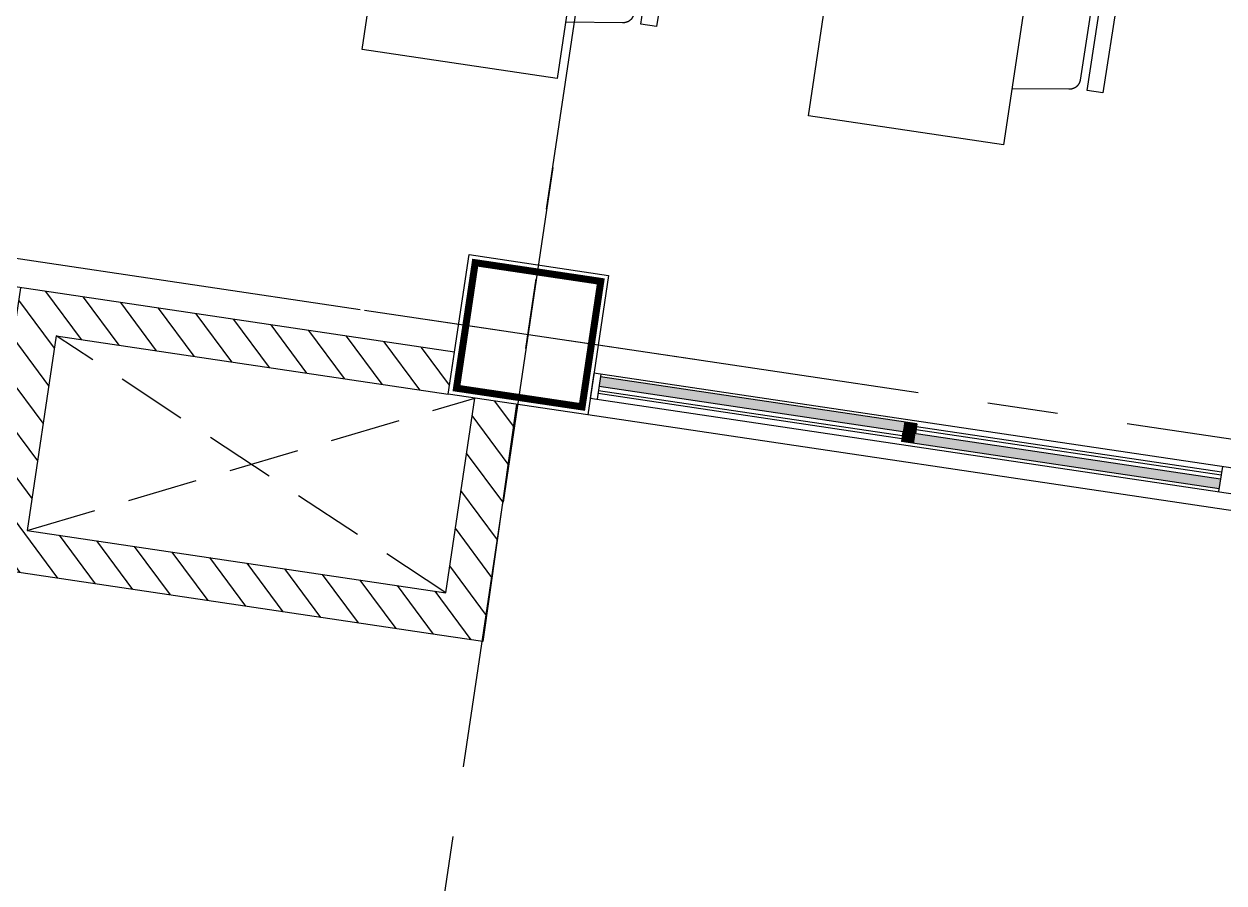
# Model space of a CAD drawing. Header units: millimetres. Extents: x 338 to 506, y 179 to 335.
# Drawn here: x 437.162 to 441.417, y 261.734 to 264.781 of the extents above; entities that cross this region are included whole.
import ezdxf

# ---------------------------------------------------------------- set-up
doc = ezdxf.new("R2010")
doc.units = ezdxf.units.MM
for name, pattern in [('CENTER', [2, 1.25, -0.25, 0.25, -0.25]), ('DASHED2', [0.375, 0.25, -0.125]), ('HIDDEN', [0.375, 0.25, -0.125])]:
    doc.linetypes.add(name, pattern=pattern)
for name, color, linetype in [('COLUMNAS', 252, 'Continuous'), ('CUBIERTA', 254, 'Continuous'), ('EJES-COLUMNAS', 3, 'CENTER'), ('EJES_DE_COLUMNA', 255, 'DASHED2'), ('MUROS', 32, 'Continuous'), ('PROYECCION', 160, 'HIDDEN'), ('REJAS', 151, 'Continuous'), ('VENTANAS', 144, 'Continuous')]:
    doc.layers.add(name, color=color, linetype=linetype)

# ---------------------------------------------------------------- blocks, each defined once
blk = doc.blocks.new('*U121')
at = {"layer": 'REJAS', "color": 18, "linetype": 'Continuous', "extrusion": (0, 0, -1)}
for points in [[(-2929.0277, 1939.3903), (-2929.0627, 1938.3016), (-2929.0277, 1938.3016)], [(-2929.0277, 1939.3903), (-2929.0627, 1939.3903), (-2929.0627, 1938.3016)], [(-2928.9927, 1938.3016), (-2929.0277, 1938.2561), (-2928.9927, 1938.2561)], [(-2928.9927, 1938.3016), (-2929.0277, 1938.3016), (-2929.0277, 1938.2561)], [(-2929.0277, 1938.3016), (-2929.0627, 1938.2561), (-2929.0277, 1938.2561)], [(-2929.0277, 1938.3016), (-2929.0627, 1938.3016), (-2929.0627, 1938.2561)], [(-2928.9927, 1938.2561), (-2929.0277, 1937.1628), (-2928.9927, 1937.1628)], [(-2928.9927, 1938.2561), (-2929.0277, 1938.2561), (-2929.0277, 1937.1628)]]:
    blk.add_solid(points, dxfattribs=at)
blk = doc.blocks.new('*X135')
at = {"color": 0}
for p, q in [((2928.0727, 1941.1884), (2928.3546, 1941.4703)), ((2928.0727, 1941.3231), (2928.2199, 1941.4703)), ((2928.0727, 1941.4578), (2928.0852, 1941.4703)), ((2928.3394, 1941.3203), (2928.4894, 1941.4703)), ((2928.4741, 1941.3203), (2928.6241, 1941.4703)), ((2928.6088, 1941.3203), (2928.7588, 1941.4703)), ((2928.7435, 1941.3203), (2928.8935, 1941.4703)), ((2928.9227, 1941.3649), (2929.0282, 1941.4703)), ((2928.8782, 1941.3203), (2928.9227, 1941.3649)), ((2928.9227, 1941.2302), (2929.0727, 1941.3802)), ((2928.9227, 1941.0955), (2929.0727, 1941.2455)), ((2928.0727, 1941.0537), (2928.2242, 1941.2052)), ((2928.9227, 1940.9608), (2929.0727, 1941.1108)), ((2928.0727, 1940.919), (2928.2242, 1941.0705)), ((2928.9227, 1940.8261), (2929.0727, 1940.9761)), ((2928.0727, 1940.7843), (2928.2242, 1940.9358)), ((2928.9227, 1940.6913), (2929.0727, 1940.8413)), ((2928.0727, 1940.6496), (2928.2242, 1940.8011)), ((2928.9227, 1940.5566), (2929.0727, 1940.7066)), ((2928.0727, 1940.5149), (2928.2242, 1940.6664)), ((2928.9227, 1940.4219), (2929.0727, 1940.5719)), ((2928.0727, 1940.3802), (2928.2242, 1940.5317)), ((2928.9227, 1940.2872), (2929.0727, 1940.4372)), ((2928.0727, 1940.2455), (2928.2242, 1940.397)), ((2928.9227, 1940.1525), (2929.0727, 1940.3025)), ((2928.0727, 1940.1108), (2928.2242, 1940.2623)), ((2928.9227, 1940.0178), (2929.0727, 1940.1678)), ((2928.0727, 1939.9761), (2928.2242, 1940.1276)), ((2928.9549, 1939.9153), (2929.0727, 1940.0331)), ((2928.0727, 1939.8413), (2928.2242, 1939.9929)), ((2928.0727, 1939.7066), (2928.2242, 1939.8582)), ((2928.1659, 1939.6651), (2928.3211, 1939.8203)), ((2928.3015, 1939.6661), (2928.4558, 1939.8203)), ((2928.4372, 1939.667), (2928.5905, 1939.8203)), ((2928.5728, 1939.6679), (2928.7252, 1939.8203)), ((2928.7084, 1939.6689), (2928.8599, 1939.8203)), ((2928.8441, 1939.6698), (2928.9227, 1939.7484))]:
    blk.add_line(p, q, dxfattribs=at)
blk = doc.blocks.new('LATERAL_IZQUIERDA')
at = {"layer": 'MUROS'}
for points in [[(2928.9227, 1941.3203), (2928.9227, 1939.9153), (2929.0727, 1939.9153), (2929.0727, 1944.4953), (2928.9227, 1944.4953), (2928.9227, 1941.4703)], [(2928.9227, 1939.6703), (2928.0727, 1939.6645), (2928.0727, 1939.8203), (2928.0727, 1939.8203), (2928.0727, 1941.3203), (2928.0727, 1941.3203), (2928.0727, 1941.4703), (2929.0727, 1941.4703)], [(2928.9227, 1941.3203), (2928.2242, 1941.3203), (2928.2242, 1939.8203), (2928.9227, 1939.8203)]]:
    blk.add_lwpolyline(points, dxfattribs=at)
at = {"layer": 'PROYECCION'}
for points in [[(2928.2242, 1939.8203), (2928.9227, 1941.3203)], [(2928.2242, 1941.3203), (2928.9227, 1939.8203)]]:
    blk.add_lwpolyline(points, dxfattribs=at)
at = {"layer": 'REJAS', "color": 30}
blk.add_line((2928.9227, 1934.8353), (2928.9227, 1939.4153), dxfattribs=at)
at = {"layer": 'REJAS', "color": 18}
for p, q in [((2929.0727, 1939.4153), (2928.9827, 1939.4153)), ((2928.9827, 1939.4153), (2928.9827, 1934.8353)), ((2929.0727, 1934.8353), (2929.0727, 1939.4153)), ((2929.0727, 1939.3903), (2928.9827, 1939.3903)), ((2929.0027, 1938.3016), (2929.0027, 1939.3903)), ((2929.0127, 1938.3016), (2929.0127, 1939.3903)), ((2929.0277, 1938.3016), (2929.0277, 1939.3903)), ((2929.0627, 1938.2561), (2929.0627, 1939.3903)), ((2929.0277, 1938.3016), (2928.9927, 1938.3016)), ((2928.9927, 1937.1628), (2928.9927, 1938.3016)), ((2929.0277, 1937.1628), (2929.0277, 1938.3016)), ((2929.0627, 1938.2561), (2929.0277, 1938.2561)), ((2929.0427, 1938.2561), (2929.0427, 1937.1628)), ((2929.0527, 1937.1628), (2929.0527, 1938.2561)), ((2929.0727, 1937.1628), (2928.9827, 1937.1628))]:
    blk.add_line(p, q, dxfattribs=at)
at = {"layer": 'MUROS', "linetype": 'Continuous'}
blk.add_blockref('*X135', (0, 0), dxfattribs=at)
at = {"layer": 'REJAS', "color": 18, "linetype": 'Continuous'}
blk.add_blockref('*U121', (0, 0), dxfattribs=at)
blk = doc.blocks.new('A$C413DDC7C')
at = {"color": 0, "extrusion": (-2.33163e-06, -0.000958086, 1)}
for p, q in [((0.01329, 0.32176, -0.01481), (0.04057, 0.12343, -0.015)), ((0.07802, 0.08717, -0.01503), (0.34207, 0.08588, -0.01503)), ((0.04453, 0.00161, -0.01511), (0.0448, 0.05876, -0.01506)), ((0.0448, 0.05876, -0.01506), (0.375, 0.05715, -0.01506)), ((0.37472, 0, -0.01511), (0.04453, 0.00161, -0.01511))]:
    blk.add_line(p, q, dxfattribs=at)
at = {"elevation": -0.01481}
blk.add_lwpolyline([(-0.19, 1.02275), (0.91, 1.02275), (0.91, 0.32275), (-0.19, 0.32275)], close=True, dxfattribs=at)
at = {"color": 0}
blk.add_polyline3d([(0.04057, 0.12343, -0.015), (0.04064, 0.12296, -0.015), (0.04071, 0.1225, -0.015), (0.04079, 0.12203, -0.015), (0.04087, 0.12157, -0.015), (0.04095, 0.1211, -0.015), (0.04104, 0.12064, -0.015), (0.04113, 0.12018, -0.015), (0.04123, 0.11972, -0.015), (0.04133, 0.11926, -0.015), (0.04144, 0.11881, -0.015), (0.04155, 0.11835, -0.015), (0.04167, 0.1179, -0.015), (0.04179, 0.11744, -0.015), (0.04192, 0.11699, -0.015), (0.04205, 0.11654, -0.015), (0.04218, 0.1161, -0.015), (0.04232, 0.11565, -0.015), (0.04246, 0.11521, -0.015), (0.04261, 0.11476, -0.015), (0.04276, 0.11432, -0.015), (0.04291, 0.11388, -0.015), (0.04308, 0.11345, -0.01501), (0.04324, 0.11301, -0.01501), (0.04341, 0.11258, -0.01501), (0.04358, 0.11215, -0.01501), (0.04376, 0.11172, -0.01501), (0.04394, 0.11129, -0.01501), (0.04412, 0.11087, -0.01501), (0.04431, 0.11045, -0.01501), (0.04451, 0.11003, -0.01501), (0.04471, 0.10961, -0.01501), (0.04491, 0.1092, -0.01501), (0.04511, 0.10879, -0.01501), (0.04532, 0.10837, -0.01501), (0.04554, 0.10797, -0.01501), (0.04575, 0.10756, -0.01501), (0.04598, 0.10716, -0.01501), (0.0462, 0.10676, -0.01501), (0.04643, 0.10637, -0.01501), (0.04667, 0.10598, -0.01501), (0.0469, 0.10559, -0.01501), (0.04714, 0.1052, -0.01501), (0.04739, 0.10482, -0.01501), (0.04764, 0.10444, -0.01501), (0.04789, 0.10406, -0.01501), (0.04815, 0.10368, -0.01501), (0.04841, 0.10331, -0.01502), (0.04867, 0.10294, -0.01502), (0.04894, 0.10258, -0.01502), (0.04921, 0.10222, -0.01502), (0.04948, 0.10186, -0.01502), (0.04976, 0.1015, -0.01502), (0.05004, 0.10115, -0.01502), (0.05032, 0.10081, -0.01502), (0.05061, 0.10046, -0.01502), (0.0509, 0.10012, -0.01502), (0.0512, 0.09979, -0.01502), (0.0515, 0.09945, -0.01502), (0.0518, 0.09912, -0.01502), (0.0521, 0.0988, -0.01502), (0.05241, 0.09848, -0.01502), (0.05272, 0.09816, -0.01502), (0.05303, 0.09784, -0.01502), (0.05335, 0.09753, -0.01502), (0.05367, 0.09723, -0.01502), (0.05399, 0.09692, -0.01502), (0.05432, 0.09663, -0.01502), (0.05465, 0.09633, -0.01502), (0.05498, 0.09604, -0.01502), (0.05531, 0.09576, -0.01502), (0.05565, 0.09547, -0.01502), (0.05599, 0.0952, -0.01502), (0.05633, 0.09492, -0.01502), (0.05668, 0.09465, -0.01502), (0.05703, 0.09439, -0.01502), (0.05738, 0.09413, -0.01502), (0.05773, 0.09387, -0.01502), (0.05808, 0.09362, -0.01502), (0.05844, 0.09337, -0.01502), (0.0588, 0.09313, -0.01502), (0.05917, 0.09289, -0.01503), (0.05953, 0.09266, -0.01503), (0.0599, 0.09243, -0.01503), (0.06027, 0.09221, -0.01503), (0.06064, 0.09199, -0.01503), (0.06101, 0.09177, -0.01503), (0.06139, 0.09156, -0.01503), (0.06177, 0.09135, -0.01503), (0.06215, 0.09115, -0.01503), (0.06253, 0.09096, -0.01503), (0.06291, 0.09076, -0.01503), (0.0633, 0.09058, -0.01503), (0.06369, 0.09039, -0.01503), (0.06407, 0.09022, -0.01503), (0.06447, 0.09004, -0.01503), (0.06486, 0.08988, -0.01503), (0.06525, 0.08971, -0.01503), (0.06565, 0.08956, -0.01503), (0.06605, 0.0894, -0.01503), (0.06645, 0.08925, -0.01503), (0.06685, 0.08911, -0.01503), (0.06725, 0.08897, -0.01503), (0.06765, 0.08884, -0.01503), (0.06805, 0.08871, -0.01503), (0.06846, 0.08859, -0.01503), (0.06887, 0.08847, -0.01503), (0.06927, 0.08836, -0.01503), (0.06968, 0.08825, -0.01503), (0.07009, 0.08815, -0.01503), (0.0705, 0.08805, -0.01503), (0.07092, 0.08796, -0.01503), (0.07133, 0.08787, -0.01503), (0.07174, 0.08779, -0.01503), (0.07216, 0.08771, -0.01503), (0.07257, 0.08764, -0.01503), (0.07299, 0.08757, -0.01503), (0.07341, 0.08751, -0.01503), (0.07382, 0.08745, -0.01503), (0.07424, 0.0874, -0.01503), (0.07466, 0.08735, -0.01503), (0.07508, 0.08731, -0.01503), (0.0755, 0.08728, -0.01503), (0.07592, 0.08725, -0.01503), (0.07634, 0.08722, -0.01503), (0.07675, 0.0872, -0.01503), (0.07717, 0.08718, -0.01503), (0.0776, 0.08717, -0.01503), (0.07802, 0.08717, -0.01503)], dxfattribs=at)
blk = doc.blocks.new('MESAS_DISEÑO_Y_EXPRESION')
for p in [(2981.6762, 1939.3751, 0.0148), (2981.6762, 1937.7751, 0.0148)]:
    blk.add_blockref('A$C413DDC7C', p)
blk = doc.blocks.new('COLUMNAS_V3_B9')
at = {"layer": 'COLUMNAS', "color": 6}
blk.add_lwpolyline([(3057.1861, 1929.3315), (3057.6861, 1929.3315), (3057.6861, 1928.8315), (3057.1861, 1928.8315), (3057.1861, 1929.3315)], dxfattribs=at)
at = {"layer": 'COLUMNAS', "color": 6, "const_width": 0.025}
blk.add_lwpolyline([(3057.6611, 1928.8556), (3057.2111, 1928.8556), (3057.2111, 1929.3057), (3057.6611, 1929.3057)], close=True, dxfattribs=at)
blk = doc.blocks.new('EJES_ESTRUCTURALES')
at = {"layer": 'EJES_DE_COLUMNA', "color": 9, "linetype": 'CENTER'}
for p, q in [((719.02721, 131.2663), (719.02721, 199.7363)), ((661.47768, 154.66228), (759.37077, 154.66627))]:
    blk.add_line(p, q, dxfattribs=at)
blk = doc.blocks.new('COLUMNAS')
at = {"layer": 'COLUMNAS', "color": 6}
blk.add_lwpolyline([(-576.9526, 178.746), (-577.4526, 178.746), (-577.4526, 178.246), (-576.9526, 178.246), (-576.9526, 178.746)], dxfattribs=at)
at = {"layer": 'COLUMNAS', "color": 6, "const_width": 0.025}
blk.add_lwpolyline([(-577.4276, 178.2701), (-576.9776, 178.2701), (-576.9776, 178.7201), (-577.4276, 178.7201)], close=True, dxfattribs=at)
at = {"layer": 'EJES-COLUMNAS'}
for p, q in [((-577.2026, 177.8838), (-577.2026, 179.0838)), ((-577.2026, 177.8838), (-577.2026, 179.0838)), ((-576.6026, 178.496), (-577.8026, 178.496))]:
    blk.add_line(p, q, dxfattribs=at)
blk = doc.blocks.new('A$C7152A42C')
at = {"color": 18}
blk.add_blockref('COLUMNAS_V3_B9', (-2969.6298, -1869.70381), dxfattribs=at)
at = {"color": 4}
blk.add_blockref('MESAS_DISEÑO_Y_EXPRESION', (-2892.7659, -1880.28762), dxfattribs=at)
at = {"layer": 'CUBIERTA', "xscale": -1}
blk.add_blockref('COLUMNAS', (-489.39632, -119.11823), dxfattribs=at)
at = {"layer": 'EJES_DE_COLUMNA'}
blk.add_blockref('EJES_ESTRUCTURALES', (-631.22088, -95.28525), dxfattribs=at)
at = {"layer": 'VENTANAS', "color": 4}
blk.add_blockref('LATERAL_IZQUIERDA', (-2841.36643, -1880.28762), dxfattribs=at)

msp = doc.modelspace()

# ---------------------------------------------------------------- block references
at = {"layer": 'MUROS', "color": 32, "rotation": 81.53046525965426}
msp.add_blockref('A$C7152A42C', (484.7482, 168.0844), dxfattribs=at)

doc.saveas('drawing.dxf')
